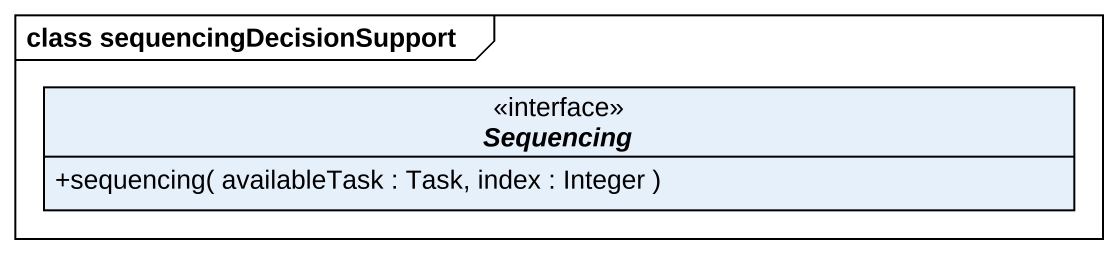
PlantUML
@startuml
mainframe class sequencingDecisionSupport
hide circle
hide empty members
skinparam classAttributeIconSize 0
interface Sequencing {
  +sequencing( availableTask : Task, index : Integer )
}
@enduml
